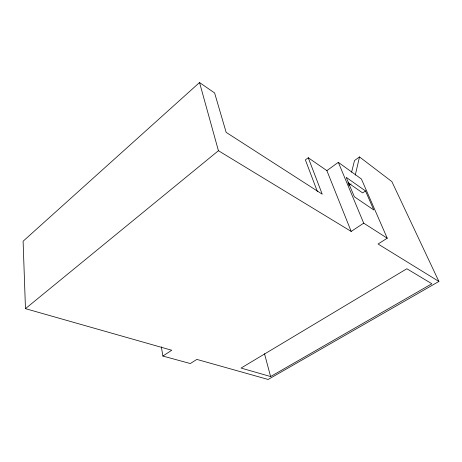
<?xml version="1.0" encoding="UTF-8"?>
<svg xmlns="http://www.w3.org/2000/svg" width="462" height="462" viewBox="0 0 462 462"><rect width="100%" height="100%" fill="white"/><g stroke="black" fill="none" stroke-linecap="round" stroke-linejoin="round"><path stroke-width="0.69" d="M355.278 175.081L359.5 156.936L391.868 181.601L438.9 281.456L268.139 379.464L196.852 359.407L190.321 363.542L162.895 356.063L161.353 346.864M348.498 184.581L348.845 183.206M351.594 172.199L354.516 160.51L359.5 156.936M317.4 191.609L305.382 159.898L308.258 157.75L322.228 194.184L226.161 132.369L214.611 92.966L199.532 82.536L23.1 241.228L25.468 308.656L171.731 350.248L162.895 356.063M25.468 308.656L218.428 150.71L199.532 82.536M308.258 157.75L326.877 170.628L338.317 162.335L361.399 179.002L387.237 238.201L378.066 244.011L438.9 281.456M348.787 185.557L351.132 183.916M365.511 190.945L346.205 177.35L354.342 196.754L373.787 209.967L365.511 190.945L362.635 192.914L347.961 182.692M218.428 150.71L351.178 231.422L363.709 223.163L387.237 238.201M270.593 376.547L431.854 283.766L406.855 268.751L241.072 368.064L270.593 376.547L264.495 353.707M338.317 162.335L363.709 223.163M326.877 170.628L351.178 231.422"/></g></svg>
